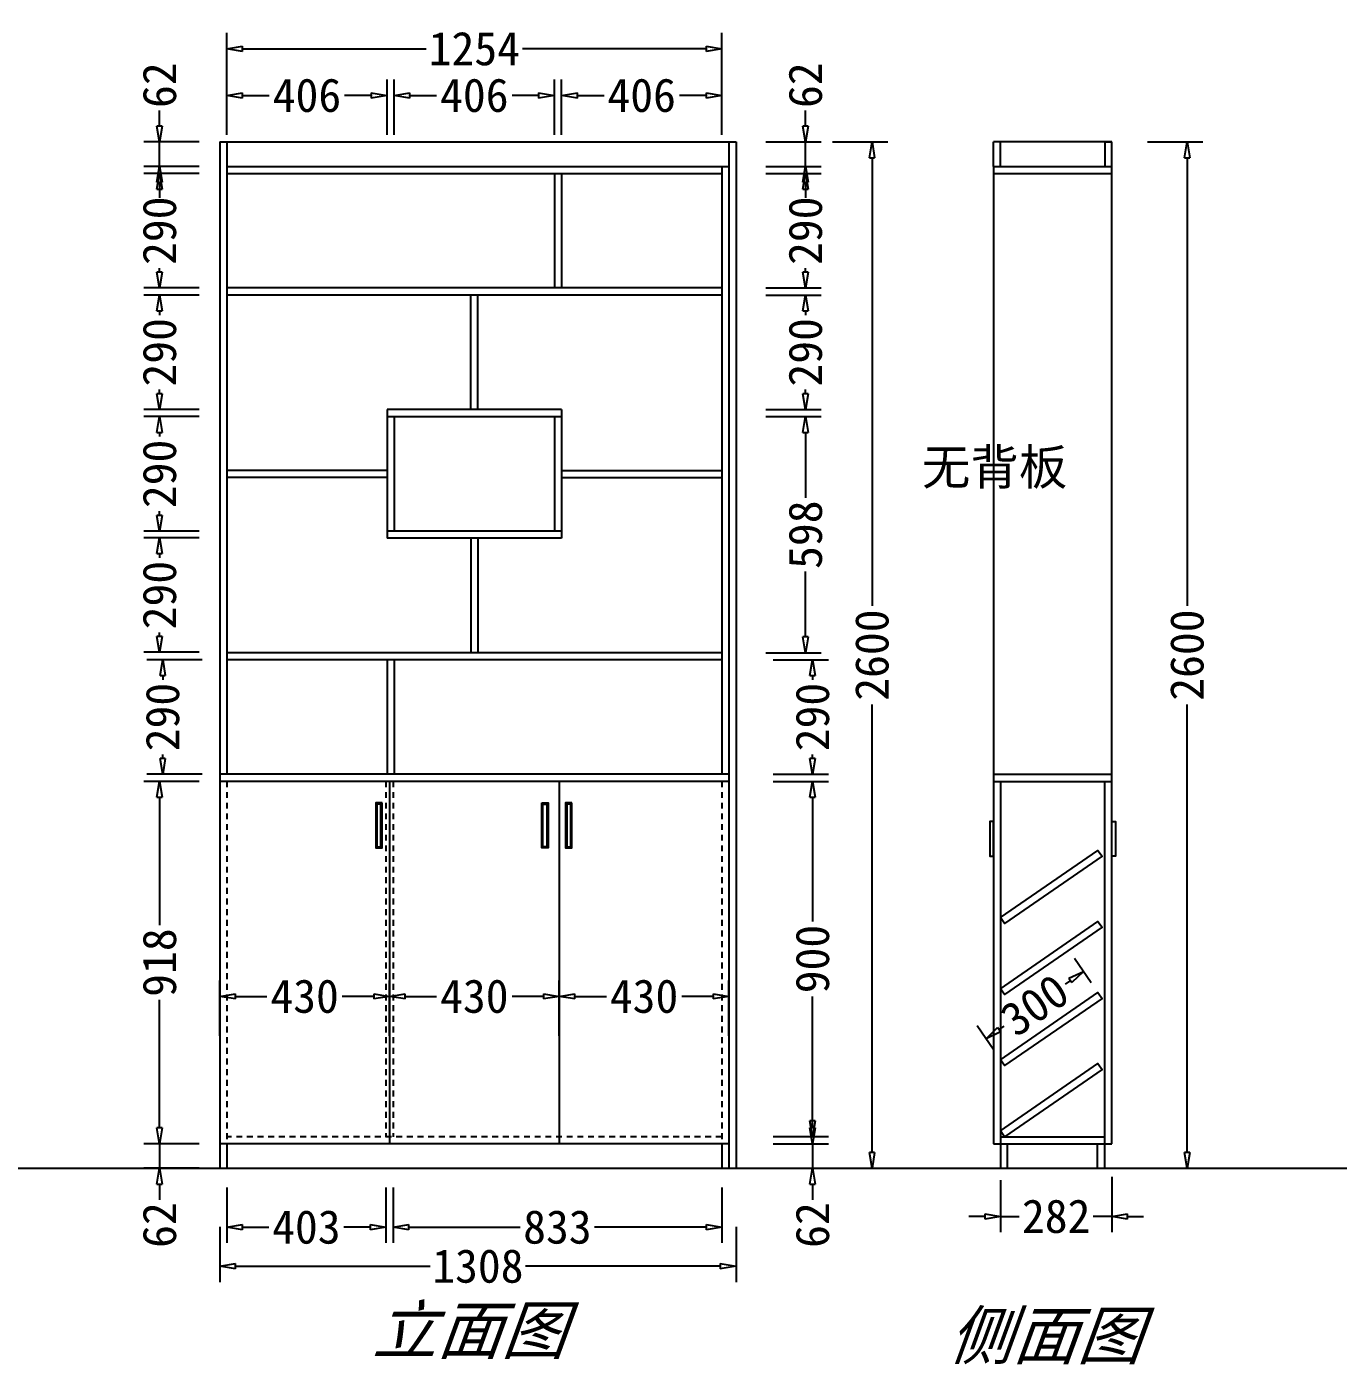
# Model space of a CAD drawing. Header units: millimetres. Extents: x 366509 to 398313, y -1245498 to -1202747.
# Drawn here: x 374197 to 377519, y -1206135 to -1202747 of the extents above; entities that cross this region are included whole.
import ezdxf

# ---------------------------------------------------------------- set-up
doc = ezdxf.new("R2010")
doc.units = ezdxf.units.MM
doc.header["$LTSCALE"] = 20
doc.linetypes.add('JIS_02_0.7', pattern=[1.35, 0.75, -0.6])
doc.layers.get('Defpoints').update_dxf_attribs({"color": 250})
doc.styles.get("Standard").update_dxf_attribs({"font": 'SimSun.ttf', "height": 85})
doc.styles.add('汉字', font='SimSun.ttf', dxfattribs={"oblique": 20, "height": 80})
doc.dimstyles.new('周文晶', dxfattribs={"dimtxt": 70, "dimasz": 40, "dimexe": 40, "dimexo": 30, "dimgap": 10, "dimtad": 0, "dimdec": 0, "dimtxsty": 'Standard', "dimblk": 'CLOSEDBLANK', "dimcen": 200, "dimclrd": 256, "dimclre": 256, "dimadec": 0, "dimazin": 0, "dimtfac": 1, "dimtdec": 0, "dimtmove": 0, "dimatfit": 3, "dimldrblk": 'CLOSEDBLANK', "dimfxl": 100, "dimfxlon": 1, "dimarcsym": 0})

# ---------------------------------------------------------------- blocks, each defined once
blk = doc.blocks.new('_ClosedBlank')
at = {"color": 0, "linetype": 'ByBlock', "lineweight": -2}
for p, q in [((-1, 0.167), (0, 0)), ((-1, 0.167), (-1, -0.167)), ((0, 0), (-1, -0.167))]:
    blk.add_line(p, q, dxfattribs=at)
blk = doc.blocks.new('*D222')
at = {"lineweight": -2, "transparency": 16777216}
for p, q in [((374685.5, -1205787), (374685.5, -1205927)), ((375993.5, -1205787), (375993.5, -1205927)), ((374725.5, -1205887), (375219, -1205887)), ((375953.5, -1205887), (375460, -1205887))]:
    blk.add_line(p, q, dxfattribs=at)
at = {"layer": 'Defpoints', "color": 0, "transparency": 16777216}
for p in [(374685.5, -1205638.8), (375993.5, -1205638.8), (375993.5, -1205887)]:
    blk.add_point(p, dxfattribs=at)
at = {"lineweight": -2, "transparency": 16777216, "xscale": 40, "yscale": 40, "zscale": 40, "rotation": 180}
blk.add_blockref('_ClosedBlank', (374685.5, -1205887), dxfattribs=at)
at = {"lineweight": -2, "transparency": 16777216, "xscale": 40, "yscale": 40, "zscale": 40}
blk.add_blockref('_ClosedBlank', (375993.5, -1205887), dxfattribs=at)
at = {"color": 0, "transparency": 16777216, "insert": (375339.5, -1205887), "char_height": 85, "attachment_point": 5}
blk.add_mtext('1308', dxfattribs=at)
blk = doc.blocks.new('*D267')
at = {"lineweight": -2, "transparency": 16777216}
for p, q in [((376187.5, -1205536.8), (376187.5, -1205496.8)), ((376087.5, -1205576.8), (376227.5, -1205576.8)), ((376187.5, -1205576.8), (376187.5, -1205638.8)), ((376087.5, -1205638.8), (376227.5, -1205638.8)), ((376187.5, -1205678.8), (376187.5, -1205718.8))]:
    blk.add_line(p, q, dxfattribs=at)
at = {"layer": 'Defpoints', "color": 0, "transparency": 16777216}
for p in [(375975.5, -1205576.8), (376187.5, -1205576.8), (375993.5, -1205638.8)]:
    blk.add_point(p, dxfattribs=at)
at = {"lineweight": -2, "transparency": 16777216, "xscale": 40, "yscale": 40, "zscale": 40}
for p, rotation in [((376187.5, -1205576.8), 270), ((376187.5, -1205638.8), 90)]:
    blk.add_blockref('_ClosedBlank', p, dxfattribs=dict(at, rotation=rotation))
at = {"color": 0, "transparency": 16777216, "insert": (376187.5, -1205782.7), "char_height": 85, "attachment_point": 5, "rotation": 90}
blk.add_mtext('62', dxfattribs=at)
blk = doc.blocks.new('*D268')
at = {"lineweight": -2, "transparency": 16777216}
for p, q in [((376087.5, -1204658.8), (376227.5, -1204658.8)), ((376187.5, -1204698.8), (376187.5, -1205013.8)), ((376187.5, -1205518.8), (376187.5, -1205203.8)), ((376087.5, -1205558.8), (376227.5, -1205558.8))]:
    blk.add_line(p, q, dxfattribs=at)
at = {"layer": 'Defpoints', "color": 0, "transparency": 16777216}
for p in [(375957.5, -1204658.8), (376187.5, -1204658.8), (375957.5, -1205558.8)]:
    blk.add_point(p, dxfattribs=at)
at = {"lineweight": -2, "transparency": 16777216, "xscale": 40, "yscale": 40, "zscale": 40}
for p, rotation in [((376187.5, -1204658.8), 90), ((376187.5, -1205558.8), 270)]:
    blk.add_blockref('_ClosedBlank', p, dxfattribs=dict(at, rotation=rotation))
at = {"color": 0, "transparency": 16777216, "insert": (376187.5, -1205108.8), "char_height": 85, "attachment_point": 5, "rotation": 90}
blk.add_mtext('900', dxfattribs=at)
blk = doc.blocks.new('*D223')
at = {"lineweight": -2, "transparency": 16777216}
for p, q in [((374533.1, -1205536.8), (374533.1, -1205496.8)), ((374633.1, -1205576.8), (374493.1, -1205576.8)), ((374533.1, -1205576.8), (374533.1, -1205638.8)), ((374633.1, -1205638.8), (374493.1, -1205638.8)), ((374533.1, -1205678.8), (374533.1, -1205718.8))]:
    blk.add_line(p, q, dxfattribs=at)
at = {"layer": 'Defpoints', "color": 0, "transparency": 16777216}
for p in [(374664.4, -1205576.8), (374533.1, -1205638.8), (374664.4, -1205638.8)]:
    blk.add_point(p, dxfattribs=at)
at = {"lineweight": -2, "transparency": 16777216, "xscale": 40, "yscale": 40, "zscale": 40}
for p, rotation in [((374533.1, -1205576.8), 270), ((374533.1, -1205638.8), 90)]:
    blk.add_blockref('_ClosedBlank', p, dxfattribs=dict(at, rotation=rotation))
at = {"color": 0, "transparency": 16777216, "insert": (374533.1, -1205782.7), "char_height": 85, "attachment_point": 5, "rotation": 90}
blk.add_mtext('62', dxfattribs=at)
blk = doc.blocks.new('*D224')
at = {"lineweight": -2, "transparency": 16777216}
for p, q in [((374633.1, -1204658.8), (374493.1, -1204658.8)), ((374533.1, -1204698.8), (374533.1, -1205023.3)), ((374533.1, -1205536.8), (374533.1, -1205212.3)), ((374633.1, -1205576.8), (374493.1, -1205576.8))]:
    blk.add_line(p, q, dxfattribs=at)
at = {"layer": 'Defpoints', "color": 0, "transparency": 16777216}
for p in [(374533.1, -1204658.8), (374685.5, -1204658.8), (374664.4, -1205576.8)]:
    blk.add_point(p, dxfattribs=at)
at = {"lineweight": -2, "transparency": 16777216, "xscale": 40, "yscale": 40, "zscale": 40}
for p, rotation in [((374533.1, -1204658.8), 90), ((374533.1, -1205576.8), 270)]:
    blk.add_blockref('_ClosedBlank', p, dxfattribs=dict(at, rotation=rotation))
at = {"color": 0, "transparency": 16777216, "insert": (374533.1, -1205117.8), "char_height": 85, "attachment_point": 5, "rotation": 90}
blk.add_mtext('918', dxfattribs=at)
blk = doc.blocks.new('*D225')
at = {"lineweight": -2, "transparency": 16777216}
for p, q in [((374633.1, -1203734.8), (374493.1, -1203734.8)), ((374533.1, -1203774.8), (374533.1, -1203785.3)), ((374533.1, -1203984.8), (374533.1, -1203974.3)), ((374633.1, -1204024.8), (374493.1, -1204024.8))]:
    blk.add_line(p, q, dxfattribs=at)
at = {"layer": 'Defpoints', "color": 0, "transparency": 16777216}
for p in [(374533.1, -1203734.8), (375109.5, -1203734.8), (374664.4, -1204024.8)]:
    blk.add_point(p, dxfattribs=at)
at = {"lineweight": -2, "transparency": 16777216, "xscale": 40, "yscale": 40, "zscale": 40}
for p, rotation in [((374533.1, -1203734.8), 90), ((374533.1, -1204024.8), 270)]:
    blk.add_blockref('_ClosedBlank', p, dxfattribs=dict(at, rotation=rotation))
at = {"color": 0, "transparency": 16777216, "insert": (374533.1, -1203879.8), "char_height": 85, "attachment_point": 5, "rotation": 90}
blk.add_mtext('290', dxfattribs=at)
blk = doc.blocks.new('*D226')
at = {"lineweight": -2, "transparency": 16777216}
for p, q in [((374633.1, -1203118.8), (374493.1, -1203118.8)), ((374533.1, -1203158.8), (374533.1, -1203169.3)), ((374533.1, -1203368.8), (374533.1, -1203358.3)), ((374633.1, -1203408.8), (374493.1, -1203408.8))]:
    blk.add_line(p, q, dxfattribs=at)
at = {"layer": 'Defpoints', "color": 0, "transparency": 16777216}
for p in [(374533.1, -1203118.8), (374664.4, -1203118.8), (374664.4, -1203408.8)]:
    blk.add_point(p, dxfattribs=at)
at = {"lineweight": -2, "transparency": 16777216, "xscale": 40, "yscale": 40, "zscale": 40}
for p, rotation in [((374533.1, -1203118.8), 90), ((374533.1, -1203408.8), 270)]:
    blk.add_blockref('_ClosedBlank', p, dxfattribs=dict(at, rotation=rotation))
at = {"color": 0, "transparency": 16777216, "insert": (374533.1, -1203263.8), "char_height": 85, "attachment_point": 5, "rotation": 90}
blk.add_mtext('290', dxfattribs=at)
blk = doc.blocks.new('*D227')
at = {"lineweight": -2, "transparency": 16777216}
for p, q in [((374703.5, -1203020.9), (374703.5, -1202880.9)), ((375109.5, -1203020.9), (375109.5, -1202880.9)), ((374743.5, -1202920.9), (374811.1, -1202920.9)), ((375069.5, -1202920.9), (375002, -1202920.9))]:
    blk.add_line(p, q, dxfattribs=at)
at = {"layer": 'Defpoints', "color": 0, "transparency": 16777216}
for p in [(375109.5, -1202920.9), (374703.5, -1203297.8), (375109.5, -1203716.8)]:
    blk.add_point(p, dxfattribs=at)
at = {"lineweight": -2, "transparency": 16777216, "xscale": 40, "yscale": 40, "zscale": 40, "rotation": 180}
blk.add_blockref('_ClosedBlank', (374703.5, -1202920.9), dxfattribs=at)
at = {"lineweight": -2, "transparency": 16777216, "xscale": 40, "yscale": 40, "zscale": 40}
blk.add_blockref('_ClosedBlank', (375109.5, -1202920.9), dxfattribs=at)
at = {"color": 0, "transparency": 16777216, "insert": (374906.5, -1202920.9), "char_height": 85, "attachment_point": 5}
blk.add_mtext('406', dxfattribs=at)
blk = doc.blocks.new('*D228')
at = {"lineweight": -2, "transparency": 16777216}
for p, q in [((375551.5, -1203020.9), (375551.5, -1202880.9)), ((375957.5, -1203020.9), (375957.5, -1202880.9)), ((375591.5, -1202920.9), (375659.1, -1202920.9)), ((375917.5, -1202920.9), (375850, -1202920.9))]:
    blk.add_line(p, q, dxfattribs=at)
at = {"layer": 'Defpoints', "color": 0, "transparency": 16777216}
for p in [(375957.5, -1202920.9), (375551.5, -1203118.8), (375957.5, -1203119.8)]:
    blk.add_point(p, dxfattribs=at)
at = {"lineweight": -2, "transparency": 16777216, "xscale": 40, "yscale": 40, "zscale": 40, "rotation": 180}
blk.add_blockref('_ClosedBlank', (375551.5, -1202920.9), dxfattribs=at)
at = {"lineweight": -2, "transparency": 16777216, "xscale": 40, "yscale": 40, "zscale": 40}
blk.add_blockref('_ClosedBlank', (375957.5, -1202920.9), dxfattribs=at)
at = {"color": 0, "transparency": 16777216, "insert": (375754.5, -1202920.9), "char_height": 85, "attachment_point": 5}
blk.add_mtext('406', dxfattribs=at)
blk = doc.blocks.new('*D229')
at = {"lineweight": -2, "transparency": 16777216}
for p, q in [((374685.5, -1205303.3), (374685.5, -1205163.3)), ((375115.5, -1205303.3), (375115.5, -1205163.3)), ((374725.5, -1205203.3), (374805.1, -1205203.3)), ((375075.5, -1205203.3), (374996, -1205203.3))]:
    blk.add_line(p, q, dxfattribs=at)
at = {"layer": 'Defpoints', "color": 0, "transparency": 16777216}
for p in [(375115.5, -1205203.3), (375115.5, -1205354.3), (374685.5, -1205459.1)]:
    blk.add_point(p, dxfattribs=at)
at = {"lineweight": -2, "transparency": 16777216, "xscale": 40, "yscale": 40, "zscale": 40, "rotation": 180}
blk.add_blockref('_ClosedBlank', (374685.5, -1205203.3), dxfattribs=at)
at = {"lineweight": -2, "transparency": 16777216, "xscale": 40, "yscale": 40, "zscale": 40}
blk.add_blockref('_ClosedBlank', (375115.5, -1205203.3), dxfattribs=at)
at = {"color": 0, "transparency": 16777216, "insert": (374900.5, -1205203.3), "char_height": 85, "attachment_point": 5}
blk.add_mtext('430', dxfattribs=at)
blk = doc.blocks.new('*D230')
at = {"lineweight": -2, "transparency": 16777216}
for p, q in [((375115.5, -1205303.3), (375115.5, -1205163.3)), ((375545.5, -1205303.3), (375545.5, -1205163.3)), ((375155.5, -1205203.3), (375235.1, -1205203.3)), ((375505.5, -1205203.3), (375426, -1205203.3))]:
    blk.add_line(p, q, dxfattribs=at)
at = {"layer": 'Defpoints', "color": 0, "transparency": 16777216}
for p in [(375545.5, -1205203.3), (375115.5, -1205354.3), (375545.5, -1205354.3)]:
    blk.add_point(p, dxfattribs=at)
at = {"lineweight": -2, "transparency": 16777216, "xscale": 40, "yscale": 40, "zscale": 40, "rotation": 180}
blk.add_blockref('_ClosedBlank', (375115.5, -1205203.3), dxfattribs=at)
at = {"lineweight": -2, "transparency": 16777216, "xscale": 40, "yscale": 40, "zscale": 40}
blk.add_blockref('_ClosedBlank', (375545.5, -1205203.3), dxfattribs=at)
at = {"color": 0, "transparency": 16777216, "insert": (375330.5, -1205203.3), "char_height": 85, "attachment_point": 5}
blk.add_mtext('430', dxfattribs=at)
blk = doc.blocks.new('*D231')
at = {"lineweight": -2, "transparency": 16777216}
for p, q in [((375545.5, -1205303.3), (375545.5, -1205163.3)), ((375975.5, -1205303.3), (375975.5, -1205163.3)), ((375585.5, -1205203.3), (375665.1, -1205203.3)), ((375935.5, -1205203.3), (375856, -1205203.3))]:
    blk.add_line(p, q, dxfattribs=at)
at = {"layer": 'Defpoints', "color": 0, "transparency": 16777216}
for p in [(375975.5, -1205203.3), (375545.5, -1205354.3), (375975.5, -1205406)]:
    blk.add_point(p, dxfattribs=at)
at = {"lineweight": -2, "transparency": 16777216, "xscale": 40, "yscale": 40, "zscale": 40, "rotation": 180}
blk.add_blockref('_ClosedBlank', (375545.5, -1205203.3), dxfattribs=at)
at = {"lineweight": -2, "transparency": 16777216, "xscale": 40, "yscale": 40, "zscale": 40}
blk.add_blockref('_ClosedBlank', (375975.5, -1205203.3), dxfattribs=at)
at = {"color": 0, "transparency": 16777216, "insert": (375760.5, -1205203.3), "char_height": 85, "attachment_point": 5}
blk.add_mtext('430', dxfattribs=at)
blk = doc.blocks.new('*D232')
at = {"lineweight": -2, "transparency": 16777216}
for p, q in [((374703.5, -1205688), (374703.5, -1205828)), ((375106.5, -1205688), (375106.5, -1205828)), ((374743.5, -1205788), (374810.3, -1205788)), ((375066.5, -1205788), (374999.8, -1205788))]:
    blk.add_line(p, q, dxfattribs=at)
at = {"layer": 'Defpoints', "color": 0, "transparency": 16777216}
for p in [(375106.5, -1205558.8), (374703.5, -1205638.8), (375106.5, -1205788)]:
    blk.add_point(p, dxfattribs=at)
at = {"lineweight": -2, "transparency": 16777216, "xscale": 40, "yscale": 40, "zscale": 40, "rotation": 180}
blk.add_blockref('_ClosedBlank', (374703.5, -1205788), dxfattribs=at)
at = {"lineweight": -2, "transparency": 16777216, "xscale": 40, "yscale": 40, "zscale": 40}
blk.add_blockref('_ClosedBlank', (375106.5, -1205788), dxfattribs=at)
at = {"color": 0, "transparency": 16777216, "insert": (374905, -1205788), "char_height": 85, "attachment_point": 5}
blk.add_mtext('403', dxfattribs=at)
blk = doc.blocks.new('*D233')
at = {"lineweight": -2, "transparency": 16777216}
for p, q in [((375124.5, -1205688), (375124.5, -1205828)), ((375957.5, -1205688), (375957.5, -1205828)), ((375164.5, -1205788), (375446.7, -1205788)), ((375917.5, -1205788), (375635.3, -1205788))]:
    blk.add_line(p, q, dxfattribs=at)
at = {"layer": 'Defpoints', "color": 0, "transparency": 16777216}
for p in [(375124.5, -1205558.8), (375957.5, -1205558.8), (375957.5, -1205788)]:
    blk.add_point(p, dxfattribs=at)
at = {"lineweight": -2, "transparency": 16777216, "xscale": 40, "yscale": 40, "zscale": 40, "rotation": 180}
blk.add_blockref('_ClosedBlank', (375124.5, -1205788), dxfattribs=at)
at = {"lineweight": -2, "transparency": 16777216, "xscale": 40, "yscale": 40, "zscale": 40}
blk.add_blockref('_ClosedBlank', (375957.5, -1205788), dxfattribs=at)
at = {"color": 0, "transparency": 16777216, "insert": (375541, -1205788), "char_height": 85, "attachment_point": 5}
blk.add_mtext('833', dxfattribs=at)
blk = doc.blocks.new('*D234')
at = {"lineweight": -2, "transparency": 16777216}
for p, q in [((374703.5, -1202902.8), (374703.5, -1202762.8)), ((375957.5, -1202902.8), (375957.5, -1202762.8)), ((374743.5, -1202802.8), (375208.6, -1202802.8)), ((375917.5, -1202802.8), (375452.5, -1202802.8))]:
    blk.add_line(p, q, dxfattribs=at)
at = {"layer": 'Defpoints', "color": 0, "transparency": 16777216}
for p in [(375957.5, -1202802.8), (374703.5, -1203038.8), (375957.5, -1203093.8)]:
    blk.add_point(p, dxfattribs=at)
at = {"lineweight": -2, "transparency": 16777216, "xscale": 40, "yscale": 40, "zscale": 40, "rotation": 180}
blk.add_blockref('_ClosedBlank', (374703.5, -1202802.8), dxfattribs=at)
at = {"lineweight": -2, "transparency": 16777216, "xscale": 40, "yscale": 40, "zscale": 40}
blk.add_blockref('_ClosedBlank', (375957.5, -1202802.8), dxfattribs=at)
at = {"color": 0, "transparency": 16777216, "insert": (375330.5, -1202802.8), "char_height": 85, "attachment_point": 5}
blk.add_mtext('1254', dxfattribs=at)
blk = doc.blocks.new('*D235')
at = {"lineweight": -2, "transparency": 16777216}
for p, q in [((376238.1, -1203038.8), (376378.1, -1203038.8)), ((376338.1, -1203078.8), (376338.1, -1204214.1)), ((376338.1, -1205598.8), (376338.1, -1204463.6)), ((376238.1, -1205638.8), (376378.1, -1205638.8))]:
    blk.add_line(p, q, dxfattribs=at)
at = {"layer": 'Defpoints', "color": 0, "transparency": 16777216}
for p in [(375993.5, -1203038.8), (375957.5, -1205638.8), (376338.1, -1205638.8)]:
    blk.add_point(p, dxfattribs=at)
at = {"lineweight": -2, "transparency": 16777216, "xscale": 40, "yscale": 40, "zscale": 40}
for p, rotation in [((376338.1, -1203038.8), 90), ((376338.1, -1205638.8), 270)]:
    blk.add_blockref('_ClosedBlank', p, dxfattribs=dict(at, rotation=rotation))
at = {"color": 0, "transparency": 16777216, "insert": (376338.1, -1204338.8), "char_height": 85, "attachment_point": 5, "rotation": 90}
blk.add_mtext('2600', dxfattribs=at)
blk = doc.blocks.new('*D236')
at = {"lineweight": -2, "transparency": 16777216}
for p, q in [((376169.5, -1202998.8), (376169.5, -1202958.8)), ((376069.5, -1203038.8), (376209.5, -1203038.8)), ((376169.5, -1203100.8), (376169.5, -1203038.8)), ((376069.5, -1203100.8), (376209.5, -1203100.8)), ((376169.5, -1203140.8), (376169.5, -1203180.8))]:
    blk.add_line(p, q, dxfattribs=at)
at = {"layer": 'Defpoints', "color": 0, "transparency": 16777216}
for p in [(375993.5, -1203038.8), (376169.5, -1203038.8), (375993.5, -1203100.8)]:
    blk.add_point(p, dxfattribs=at)
at = {"lineweight": -2, "transparency": 16777216, "xscale": 40, "yscale": 40, "zscale": 40}
for p, rotation in [((376169.5, -1203038.8), 270), ((376169.5, -1203100.8), 90)]:
    blk.add_blockref('_ClosedBlank', p, dxfattribs=dict(at, rotation=rotation))
at = {"color": 0, "transparency": 16777216, "insert": (376169.5, -1202895), "char_height": 85, "attachment_point": 5, "rotation": 90}
blk.add_mtext('62', dxfattribs=at)
blk = doc.blocks.new('*D237')
at = {"lineweight": -2, "transparency": 16777216}
for p, q in [((374533.1, -1202998.8), (374533.1, -1202958.8)), ((374633.1, -1203038.8), (374493.1, -1203038.8)), ((374533.1, -1203100.8), (374533.1, -1203038.8)), ((374633.1, -1203100.8), (374493.1, -1203100.8)), ((374533.1, -1203140.8), (374533.1, -1203180.8))]:
    blk.add_line(p, q, dxfattribs=at)
at = {"layer": 'Defpoints', "color": 0, "transparency": 16777216}
for p in [(374533.1, -1203038.8), (374667.5, -1203038.8), (374667.5, -1203100.8)]:
    blk.add_point(p, dxfattribs=at)
at = {"lineweight": -2, "transparency": 16777216, "xscale": 40, "yscale": 40, "zscale": 40}
for p, rotation in [((374533.1, -1203038.8), 270), ((374533.1, -1203100.8), 90)]:
    blk.add_blockref('_ClosedBlank', p, dxfattribs=dict(at, rotation=rotation))
at = {"color": 0, "transparency": 16777216, "insert": (374533.1, -1202895), "char_height": 85, "attachment_point": 5, "rotation": 90}
blk.add_mtext('62', dxfattribs=at)
blk = doc.blocks.new('*D276')
at = {"lineweight": -2, "transparency": 16777216}
for p, q in [((376087.5, -1204350.8), (376227.5, -1204350.8)), ((376187.5, -1204390.8), (376187.5, -1204401.3)), ((376187.5, -1204600.8), (376187.5, -1204590.4)), ((376087.5, -1204640.8), (376227.5, -1204640.8))]:
    blk.add_line(p, q, dxfattribs=at)
at = {"layer": 'Defpoints', "color": 0, "transparency": 16777216}
for p in [(375957.5, -1204350.8), (376187.5, -1204350.8), (375957.5, -1204640.8)]:
    blk.add_point(p, dxfattribs=at)
at = {"lineweight": -2, "transparency": 16777216, "xscale": 40, "yscale": 40, "zscale": 40}
for p, rotation in [((376187.5, -1204350.8), 90), ((376187.5, -1204640.8), 270)]:
    blk.add_blockref('_ClosedBlank', p, dxfattribs=dict(at, rotation=rotation))
at = {"color": 0, "transparency": 16777216, "insert": (376187.5, -1204495.8), "char_height": 85, "attachment_point": 5, "rotation": 90}
blk.add_mtext('290', dxfattribs=at)
blk = doc.blocks.new('*D277')
at = {"lineweight": -2, "transparency": 16777216}
for p, q in [((376069.5, -1203426.8), (376209.5, -1203426.8)), ((376169.5, -1203466.8), (376169.5, -1203477.3)), ((376169.5, -1203676.8), (376169.5, -1203666.4)), ((376069.5, -1203716.8), (376209.5, -1203716.8))]:
    blk.add_line(p, q, dxfattribs=at)
at = {"layer": 'Defpoints', "color": 0, "transparency": 16777216}
for p in [(375957.5, -1203426.8), (376169.5, -1203426.8), (375957.5, -1203716.8)]:
    blk.add_point(p, dxfattribs=at)
at = {"lineweight": -2, "transparency": 16777216, "xscale": 40, "yscale": 40, "zscale": 40}
for p, rotation in [((376169.5, -1203426.8), 90), ((376169.5, -1203716.8), 270)]:
    blk.add_blockref('_ClosedBlank', p, dxfattribs=dict(at, rotation=rotation))
at = {"color": 0, "transparency": 16777216, "insert": (376169.5, -1203571.8), "char_height": 85, "attachment_point": 5, "rotation": 90}
blk.add_mtext('290', dxfattribs=at)
blk = doc.blocks.new('*D278')
at = {"lineweight": -2, "transparency": 16777216}
for p, q in [((376069.5, -1203118.8), (376209.5, -1203118.8)), ((376169.5, -1203158.8), (376169.5, -1203169.3)), ((376169.5, -1203368.8), (376169.5, -1203358.4)), ((376069.5, -1203408.8), (376209.5, -1203408.8))]:
    blk.add_line(p, q, dxfattribs=at)
at = {"layer": 'Defpoints', "color": 0, "transparency": 16777216}
for p in [(375957.5, -1203118.8), (376169.5, -1203118.8), (375957.5, -1203408.8)]:
    blk.add_point(p, dxfattribs=at)
at = {"lineweight": -2, "transparency": 16777216, "xscale": 40, "yscale": 40, "zscale": 40}
for p, rotation in [((376169.5, -1203118.8), 90), ((376169.5, -1203408.8), 270)]:
    blk.add_blockref('_ClosedBlank', p, dxfattribs=dict(at, rotation=rotation))
at = {"color": 0, "transparency": 16777216, "insert": (376169.5, -1203263.8), "char_height": 85, "attachment_point": 5, "rotation": 90}
blk.add_mtext('290', dxfattribs=at)
blk = doc.blocks.new('*D258')
at = {"lineweight": -2, "transparency": 16777216}
for p, q in [((374633.1, -1203426.8), (374493.1, -1203426.8)), ((374533.1, -1203466.8), (374533.1, -1203477.3)), ((374533.1, -1203676.8), (374533.1, -1203666.3)), ((374633.1, -1203716.8), (374493.1, -1203716.8))]:
    blk.add_line(p, q, dxfattribs=at)
at = {"layer": 'Defpoints', "color": 0, "transparency": 16777216}
for p in [(374533.1, -1203426.8), (374703.5, -1203426.8), (375109.5, -1203716.8)]:
    blk.add_point(p, dxfattribs=at)
at = {"lineweight": -2, "transparency": 16777216, "xscale": 40, "yscale": 40, "zscale": 40}
for p, rotation in [((374533.1, -1203426.8), 90), ((374533.1, -1203716.8), 270)]:
    blk.add_blockref('_ClosedBlank', p, dxfattribs=dict(at, rotation=rotation))
at = {"color": 0, "transparency": 16777216, "insert": (374533.1, -1203571.8), "char_height": 85, "attachment_point": 5, "rotation": 90}
blk.add_mtext('290', dxfattribs=at)
blk = doc.blocks.new('*D259')
at = {"lineweight": -2, "transparency": 16777216}
for p, q in [((374633.1, -1203118.8), (374493.1, -1203118.8)), ((374533.1, -1203158.8), (374533.1, -1203169.3)), ((374533.1, -1203368.8), (374533.1, -1203358.3)), ((374633.1, -1203408.8), (374493.1, -1203408.8))]:
    blk.add_line(p, q, dxfattribs=at)
at = {"layer": 'Defpoints', "color": 0, "transparency": 16777216}
for p in [(374533.1, -1203118.8), (374703.5, -1203118.8), (374703.5, -1203408.8)]:
    blk.add_point(p, dxfattribs=at)
at = {"lineweight": -2, "transparency": 16777216, "xscale": 40, "yscale": 40, "zscale": 40}
for p, rotation in [((374533.1, -1203118.8), 90), ((374533.1, -1203408.8), 270)]:
    blk.add_blockref('_ClosedBlank', p, dxfattribs=dict(at, rotation=rotation))
at = {"color": 0, "transparency": 16777216, "insert": (374533.1, -1203263.8), "char_height": 85, "attachment_point": 5, "rotation": 90}
blk.add_mtext('290', dxfattribs=at)
blk = doc.blocks.new('*D260')
at = {"lineweight": -2, "transparency": 16777216}
for p, q in [((374633.1, -1204041.8), (374493.1, -1204041.8)), ((374533.1, -1204081.8), (374533.1, -1204092.3)), ((374533.1, -1204291.8), (374533.1, -1204281.4)), ((374633.1, -1204331.8), (374493.1, -1204331.8))]:
    blk.add_line(p, q, dxfattribs=at)
at = {"layer": 'Defpoints', "color": 0, "transparency": 16777216}
for p in [(374533.1, -1204041.8), (374703.5, -1204041.8), (374703.5, -1204331.8)]:
    blk.add_point(p, dxfattribs=at)
at = {"lineweight": -2, "transparency": 16777216, "xscale": 40, "yscale": 40, "zscale": 40}
for p, rotation in [((374533.1, -1204041.8), 90), ((374533.1, -1204331.8), 270)]:
    blk.add_blockref('_ClosedBlank', p, dxfattribs=dict(at, rotation=rotation))
at = {"color": 0, "transparency": 16777216, "insert": (374533.1, -1204186.8), "char_height": 85, "attachment_point": 5, "rotation": 90}
blk.add_mtext('290', dxfattribs=at)
blk = doc.blocks.new('*D261')
at = {"lineweight": -2, "transparency": 16777216}
for p, q in [((374640.9, -1204350.8), (374500.9, -1204350.8)), ((374540.9, -1204390.8), (374540.9, -1204401.3)), ((374540.9, -1204600.8), (374540.9, -1204590.4)), ((374640.9, -1204640.8), (374500.9, -1204640.8))]:
    blk.add_line(p, q, dxfattribs=at)
at = {"layer": 'Defpoints', "color": 0, "transparency": 16777216}
for p in [(374703.5, -1204350.8), (374540.9, -1204640.8), (374703.5, -1204640.8)]:
    blk.add_point(p, dxfattribs=at)
at = {"lineweight": -2, "transparency": 16777216, "xscale": 40, "yscale": 40, "zscale": 40}
for p, rotation in [((374540.9, -1204350.8), 90), ((374540.9, -1204640.8), 270)]:
    blk.add_blockref('_ClosedBlank', p, dxfattribs=dict(at, rotation=rotation))
at = {"color": 0, "transparency": 16777216, "insert": (374540.9, -1204495.8), "char_height": 85, "attachment_point": 5, "rotation": 90}
blk.add_mtext('290', dxfattribs=at)
blk = doc.blocks.new('*D279')
at = {"lineweight": -2, "transparency": 16777216}
for p, q in [((376069.5, -1203734.8), (376209.5, -1203734.8)), ((376169.5, -1203774.8), (376169.5, -1203940.2)), ((376169.5, -1204292.8), (376169.5, -1204127.4)), ((376069.5, -1204332.8), (376209.5, -1204332.8))]:
    blk.add_line(p, q, dxfattribs=at)
at = {"layer": 'Defpoints', "color": 0, "transparency": 16777216}
for p in [(375551.5, -1203734.8), (376169.5, -1203734.8), (375957.5, -1204332.8)]:
    blk.add_point(p, dxfattribs=at)
at = {"lineweight": -2, "transparency": 16777216, "xscale": 40, "yscale": 40, "zscale": 40}
for p, rotation in [((376169.5, -1203734.8), 90), ((376169.5, -1204332.8), 270)]:
    blk.add_blockref('_ClosedBlank', p, dxfattribs=dict(at, rotation=rotation))
at = {"color": 0, "transparency": 16777216, "insert": (376169.5, -1204033.8), "char_height": 85, "attachment_point": 5, "rotation": 90}
blk.add_mtext('598', dxfattribs=at)
blk = doc.blocks.new('*D280')
at = {"lineweight": -2, "transparency": 16777216}
for p, q in [((376069.5, -1203426.8), (376209.5, -1203426.8)), ((376169.5, -1203466.8), (376169.5, -1203477.3)), ((376169.5, -1203676.8), (376169.5, -1203666.3)), ((376069.5, -1203716.8), (376209.5, -1203716.8))]:
    blk.add_line(p, q, dxfattribs=at)
at = {"layer": 'Defpoints', "color": 0, "transparency": 16777216}
for p in [(375957.5, -1203426.8), (376169.5, -1203426.8), (375551.5, -1203716.8)]:
    blk.add_point(p, dxfattribs=at)
at = {"lineweight": -2, "transparency": 16777216, "xscale": 40, "yscale": 40, "zscale": 40}
for p, rotation in [((376169.5, -1203426.8), 90), ((376169.5, -1203716.8), 270)]:
    blk.add_blockref('_ClosedBlank', p, dxfattribs=dict(at, rotation=rotation))
at = {"color": 0, "transparency": 16777216, "insert": (376169.5, -1203571.8), "char_height": 85, "attachment_point": 5, "rotation": 90}
blk.add_mtext('290', dxfattribs=at)
blk = doc.blocks.new('*D281')
at = {"lineweight": -2, "transparency": 16777216}
for p, q in [((376069.5, -1203118.8), (376209.5, -1203118.8)), ((376169.5, -1203158.8), (376169.5, -1203169.3)), ((376169.5, -1203368.8), (376169.5, -1203358.3)), ((376069.5, -1203408.8), (376209.5, -1203408.8))]:
    blk.add_line(p, q, dxfattribs=at)
at = {"layer": 'Defpoints', "color": 0, "transparency": 16777216}
for p in [(375957.5, -1203118.8), (376169.5, -1203118.8), (375957.5, -1203408.8)]:
    blk.add_point(p, dxfattribs=at)
at = {"lineweight": -2, "transparency": 16777216, "xscale": 40, "yscale": 40, "zscale": 40}
for p, rotation in [((376169.5, -1203118.8), 90), ((376169.5, -1203408.8), 270)]:
    blk.add_blockref('_ClosedBlank', p, dxfattribs=dict(at, rotation=rotation))
at = {"color": 0, "transparency": 16777216, "insert": (376169.5, -1203263.8), "char_height": 85, "attachment_point": 5, "rotation": 90}
blk.add_mtext('290', dxfattribs=at)
blk = doc.blocks.new('*D286')
at = {"lineweight": -2, "transparency": 16777216}
for p, q in [((375127.5, -1203020.9), (375127.5, -1202880.9)), ((375533.5, -1203020.9), (375533.5, -1202880.9)), ((375167.5, -1202920.9), (375235.1, -1202920.9)), ((375493.5, -1202920.9), (375426, -1202920.9))]:
    blk.add_line(p, q, dxfattribs=at)
at = {"layer": 'Defpoints', "color": 0, "transparency": 16777216}
for p in [(375533.5, -1202920.9), (375127.5, -1203734.8), (375533.5, -1203734.8)]:
    blk.add_point(p, dxfattribs=at)
at = {"lineweight": -2, "transparency": 16777216, "xscale": 40, "yscale": 40, "zscale": 40, "rotation": 180}
blk.add_blockref('_ClosedBlank', (375127.5, -1202920.9), dxfattribs=at)
at = {"lineweight": -2, "transparency": 16777216, "xscale": 40, "yscale": 40, "zscale": 40}
blk.add_blockref('_ClosedBlank', (375533.5, -1202920.9), dxfattribs=at)
at = {"color": 0, "transparency": 16777216, "insert": (375330.5, -1202920.9), "char_height": 85, "attachment_point": 5}
blk.add_mtext('406', dxfattribs=at)
blk = doc.blocks.new('*D371')
at = {"lineweight": -2, "transparency": 16777216}
for p, q in [((376945.7, -1205660.8), (376945.7, -1205800.8)), ((376663.7, -1205668.8), (376663.7, -1205800.8)), ((376623.7, -1205760.8), (376583.7, -1205760.8)), ((376663.7, -1205760.8), (376710.9, -1205760.8)), ((376945.7, -1205760.8), (376898.5, -1205760.8)), ((376985.7, -1205760.8), (377025.7, -1205760.8))]:
    blk.add_line(p, q, dxfattribs=at)
at = {"layer": 'Defpoints', "color": 0, "transparency": 16777216}
for p in [(376945.7, -1205576.8), (376663.7, -1205638.8), (376945.7, -1205760.8)]:
    blk.add_point(p, dxfattribs=at)
at = {"lineweight": -2, "transparency": 16777216, "xscale": 40, "yscale": 40, "zscale": 40}
blk.add_blockref('_ClosedBlank', (376663.7, -1205760.8), dxfattribs=at)
at = {"lineweight": -2, "transparency": 16777216, "xscale": 40, "yscale": 40, "zscale": 40, "rotation": 180}
blk.add_blockref('_ClosedBlank', (376945.7, -1205760.8), dxfattribs=at)
at = {"color": 0, "transparency": 16777216, "insert": (376804.7, -1205760.8), "char_height": 85, "attachment_point": 5}
blk.add_mtext('282', dxfattribs=at)
blk = doc.blocks.new('*D370')
at = {"lineweight": -2, "transparency": 16777216}
for p, q in [((377036.3, -1203038.8), (377176.3, -1203038.8)), ((377136.3, -1203078.8), (377136.3, -1204214.1)), ((377136.3, -1205598.8), (377136.3, -1204463.6)), ((377036.3, -1205638.8), (377176.3, -1205638.8))]:
    blk.add_line(p, q, dxfattribs=at)
at = {"layer": 'Defpoints', "color": 0, "transparency": 16777216}
for p in [(376936.7, -1203038.8), (377136.3, -1203038.8), (376945.7, -1205638.8)]:
    blk.add_point(p, dxfattribs=at)
at = {"lineweight": -2, "transparency": 16777216, "xscale": 40, "yscale": 40, "zscale": 40}
for p, rotation in [((377136.3, -1203038.8), 90), ((377136.3, -1205638.8), 270)]:
    blk.add_blockref('_ClosedBlank', p, dxfattribs=dict(at, rotation=rotation))
at = {"color": 0, "transparency": 16777216, "insert": (377136.3, -1204338.8), "char_height": 85, "attachment_point": 5, "rotation": 90}
blk.add_mtext('2600', dxfattribs=at)
blk = doc.blocks.new('*D369')
at = {"lineweight": -2, "transparency": 16777216}
for p, q in [((376893.6, -1205168.9), (376851.1, -1205107.4)), ((376840.9, -1205163), (376827.8, -1205172.1)), ((376646.7, -1205339.3), (376604.2, -1205277.8)), ((376659.8, -1205288), (376673, -1205278.9))]:
    blk.add_line(p, q, dxfattribs=at)
at = {"layer": 'Defpoints', "color": 0, "transparency": 16777216}
for p in [(376873.8, -1205140.3), (376910.6, -1205193.6), (376663.7, -1205364)]:
    blk.add_point(p, dxfattribs=at)
at = {"lineweight": -2, "transparency": 16777216, "xscale": 40, "yscale": 40, "zscale": 40}
for p, rotation in [((376873.8, -1205140.3), 34.6171579844681), ((376626.9, -1205310.7), 214.6171579844681)]:
    blk.add_blockref('_ClosedBlank', p, dxfattribs=dict(at, rotation=rotation))
at = {"color": 0, "transparency": 16777216, "insert": (376750.4, -1205225.5), "char_height": 85, "attachment_point": 5, "rotation": 34.6172}
blk.add_mtext('300', dxfattribs=at)

msp = doc.modelspace()

# ---------------------------------------------------------------- linework, layer by layer
at = {"color": 0}
for p, q in [((374685.541, -1203038.817), (374685.541, -1205638.817)), ((374685.541, -1203038.817), (375993.541, -1203038.817)), ((374703.541, -1203038.817), (374703.541, -1204640.817)), ((375975.541, -1203038.817), (375975.541, -1205638.817)), ((375993.541, -1203038.817), (375993.541, -1205638.817)), ((376927.71, -1203038.834), (376945.71, -1203038.834)), ((374685.541, -1203100.817), (374685.541, -1205638.817)), ((374703.541, -1203100.817), (375975.541, -1203100.817)), ((374703.541, -1203118.817), (375957.541, -1203118.817)), ((375957.541, -1203100.817), (375957.541, -1204640.817)), ((376645.71, -1203100.834), (376945.71, -1203100.834)), ((376645.71, -1203100.834), (376645.71, -1205576.817)), ((376645.71, -1203118.834), (376945.71, -1203118.834)), ((376945.71, -1205576.817), (376945.71, -1203100.834)), ((375957.541, -1203408.817), (374703.541, -1203408.817)), ((375957.541, -1203426.817), (374703.541, -1203426.817)), ((375109.541, -1203716.817), (375109.541, -1204042.817)), ((375551.541, -1203716.817), (375109.541, -1203716.817)), ((375551.541, -1203734.817), (375109.541, -1203734.817)), ((375127.541, -1203734.817), (375127.541, -1204024.817)), ((375533.541, -1203734.817), (375533.541, -1204024.817)), ((375551.541, -1203716.817), (375551.541, -1204042.817)), ((375551.541, -1204024.817), (375109.541, -1204024.817)), ((375551.541, -1204042.817), (375109.541, -1204042.817)), ((375957.541, -1204332.817), (374703.541, -1204332.817)), ((375957.541, -1204350.817), (374703.541, -1204350.817)), ((375975.541, -1204640.817), (374685.541, -1204640.817)), ((376645.71, -1204640.817), (376945.71, -1204640.817)), ((375975.541, -1204658.817), (374685.541, -1204658.817)), ((375115.541, -1204658.817), (375115.541, -1205576.817)), ((375545.541, -1204658.817), (375545.541, -1205576.817)), ((376645.71, -1204658.817), (376945.71, -1204658.817)), ((376663.71, -1204658.817), (376663.71, -1205576.817)), ((376927.71, -1205638.817), (376927.71, -1204658.817)), ((376663.71, -1205558.817), (376927.71, -1205558.817)), ((375975.541, -1205576.817), (374685.541, -1205576.817)), ((374703.541, -1205576.817), (374703.541, -1205638.817)), ((375957.541, -1205576.817), (375957.541, -1205638.817)), ((376645.71, -1205576.817), (376945.71, -1205576.817)), ((376909.71, -1205638.817), (376909.71, -1205576.817)), ((374685.541, -1205638.817), (375993.541, -1205638.817)), ((376663.71, -1205638.817), (376927.71, -1205638.817))]:
    msp.add_line(p, q, dxfattribs=at)
for p, q in [((376927.71, -1203038.834), (376645.71, -1203038.834)), ((376645.71, -1203100.834), (376645.71, -1203038.834)), ((376663.71, -1203100.834), (376663.71, -1203038.834)), ((376945.71, -1203038.834), (376927.71, -1203038.834)), ((376927.71, -1203038.834), (376927.71, -1203100.834)), ((376945.71, -1203100.834), (376945.71, -1203038.834)), ((375533.541, -1203118.817), (375533.541, -1203408.817)), ((375551.541, -1203118.817), (375551.541, -1203408.817)), ((375321.541, -1203716.817), (375321.541, -1203426.817)), ((375339.541, -1203716.817), (375339.541, -1203426.817)), ((375109.541, -1203870.817), (374703.541, -1203870.817)), ((375551.541, -1203870.817), (375957.541, -1203870.817)), ((375109.541, -1203888.817), (374703.541, -1203888.817)), ((375551.541, -1203888.817), (375957.541, -1203888.817)), ((375321.541, -1204042.817), (375321.541, -1204332.817)), ((375339.541, -1204042.817), (375339.541, -1204332.817)), ((375109.541, -1204350.817), (375109.541, -1204640.817)), ((375127.541, -1204350.817), (375127.541, -1204640.817)), ((376663.71, -1205576.817), (376663.71, -1205638.817)), ((376681.71, -1205638.817), (376681.71, -1205576.817)), ((366509.141, -1205638.817), (398312.891, -1205638.817)), ((376663.71, -1205638.817), (376681.71, -1205638.817))]:
    msp.add_line(p, q)
at = {"color": 250, "linetype": 'JIS_02_0.7'}
for p, q in [((374703.541, -1204658.817), (374703.541, -1205576.817)), ((375106.541, -1204658.817), (375106.541, -1205558.817)), ((375124.541, -1204658.817), (375124.541, -1205558.817)), ((375957.541, -1204658.817), (375957.541, -1205576.817)), ((375957.541, -1205558.817), (374703.541, -1205558.817))]:
    msp.add_line(p, q, dxfattribs=at)
at = {"color": 0}
for points in [[(375096.976, -1204713.278), (375080.614, -1204713.278), (375080.614, -1204827.206), (375096.976, -1204827.206)], [(375093.976, -1204716.278), (375083.614, -1204716.278), (375083.614, -1204824.206), (375093.976, -1204824.206)], [(375501.172, -1204713.278), (375517.534, -1204713.278), (375517.534, -1204827.206), (375501.172, -1204827.206)], [(375504.172, -1204716.278), (375514.534, -1204716.278), (375514.534, -1204824.206), (375504.172, -1204824.206)], [(375577.911, -1204713.278), (375561.549, -1204713.278), (375561.549, -1204827.206), (375577.911, -1204827.206)], [(375574.911, -1204716.278), (375564.549, -1204716.278), (375564.549, -1204824.206), (375574.911, -1204824.206)]]:
    msp.add_lwpolyline(points, close=True, dxfattribs=at)
for points in [[(376645.71, -1204760.259), (376636.38, -1204760.259), (376636.38, -1204847.837), (376645.71, -1204847.837)], [(376945.71, -1204760.454), (376955.039, -1204760.454), (376955.039, -1204848.032), (376945.71, -1204848.032)]]:
    msp.add_lwpolyline(points, close=True)
for points in [[(376663.71, -1205004.004), (376910.6, -1204833.577), (376920.825, -1204848.39), (376673.935, -1205018.817), (376663.71, -1205004.004)], [(376663.71, -1205184.004), (376910.6, -1205013.577), (376920.825, -1205028.39), (376673.935, -1205198.817), (376663.71, -1205184.004)], [(376663.71, -1205364.004), (376910.6, -1205193.577), (376920.825, -1205208.39), (376673.935, -1205378.817), (376663.71, -1205364.004)], [(376663.71, -1205544.004), (376910.6, -1205373.577), (376920.825, -1205388.39), (376673.935, -1205558.817), (376663.71, -1205544.004)]]:
    msp.add_lwpolyline(points)

# ---------------------------------------------------------------- texts
at = {"lineweight": -3, "insert": (376464.672, -1203817.261), "char_height": 90, "width": 545.64139, "attachment_point": 1}
msp.add_mtext('无背板', dxfattribs=at)
msp.add_mtext('无背板', dxfattribs=at)
at = {"color": 0, "char_height": 120, "width": 1293.93172, "attachment_point": 1, "style": '汉字'}
for s, insert in [('立面图', (375071.303, -1205988.772)), ('侧面图', (376529.639, -1206002.257))]:
    msp.add_mtext(s, dxfattribs=dict(at, insert=insert))

# ---------------------------------------------------------------- dimensions: what is measured, and where the dimension line sits
for base, p1, p2, picture, middle in [((375957.541, -1202802.802), (374703.541, -1203038.817), (375957.541, -1203093.754), '*D234', (375330.541, -1202802.802)), ((375533.541, -1202920.903), (375127.541, -1203734.817), (375533.541, -1203734.817), '*D286', (375330.541, -1202920.903)), ((375115.541, -1205203.322), (374685.541, -1205459.146), (375115.541, -1205354.317), '*D229', (374900.541, -1205203.322)), ((375545.541, -1205203.322), (375115.541, -1205354.317), (375545.541, -1205354.317), '*D230', (375330.541, -1205203.322)), ((375975.541, -1205203.322), (375545.541, -1205354.317), (375975.541, -1205406.025), '*D231', (375760.541, -1205203.322))]:
    dim = msp.add_linear_dim(base=base, p1=p1, p2=p2, dimstyle='周文晶')
    dim.commit()
    dim.dimension.update_dxf_attribs({"geometry": picture, "text_midpoint": middle})
for base, p1, p2, picture, middle in [((374533.064, -1203038.817), (374667.541, -1203100.817), (374667.541, -1203038.817), '*D237', (374533.064, -1202894.984)), ((376169.503, -1203038.817), (375993.541, -1203100.817), (375993.541, -1203038.817), '*D236', (376169.503, -1202894.984)), ((376338.109, -1205638.817), (375993.541, -1203038.817), (375957.541, -1205638.817), '*D235', (376338.109, -1204338.817)), ((374533.064, -1204041.847), (374703.541, -1204331.847), (374703.541, -1204041.847), '*D260', (374533.064, -1204186.847)), ((374540.898, -1204640.817), (374703.541, -1204350.847), (374703.541, -1204640.817), '*D261', (374540.898, -1204495.832))]:
    dim = msp.add_linear_dim(base=base, p1=p1, p2=p2, angle=90, dimstyle='周文晶')
    dim.commit()
    dim.dimension.update_dxf_attribs({"geometry": picture, "text_midpoint": middle})
at = {"color": 0}
for base, p1, p2, picture, middle in [((375109.541, -1202920.903), (374703.541, -1203297.787), (375109.541, -1203716.817), '*D227', (374906.541, -1202920.903)), ((375957.541, -1202920.903), (375551.541, -1203118.817), (375957.541, -1203119.787), '*D228', (375754.541, -1202920.903)), ((375106.541, -1205788.002), (374703.541, -1205638.817), (375106.541, -1205558.817), '*D232', (374905.041, -1205788.002)), ((375957.541, -1205788.002), (375124.541, -1205558.817), (375957.541, -1205558.817), '*D233', (375541.041, -1205788.002)), ((376945.71, -1205760.82), (376663.71, -1205638.817), (376945.71, -1205576.817), '*D371', (376804.71, -1205760.82)), ((375993.541, -1205887.008), (374685.541, -1205638.817), (375993.541, -1205638.817), '*D222', (375339.541, -1205887.008))]:
    dim = msp.add_linear_dim(base=base, p1=p1, p2=p2, dimstyle='周文晶', dxfattribs=at)
    dim.commit()
    dim.dimension.update_dxf_attribs({"geometry": picture, "text_midpoint": middle})
for base, p1, p2, angle, picture, middle in [((377136.32, -1203038.834), (376945.71, -1205638.817), (376936.71, -1203038.834), 90, '*D370', (377136.32, -1204338.825)), ((374533.064, -1203118.817), (374664.427, -1203408.817), (374664.427, -1203118.817), 90, '*D226', (374533.064, -1203263.817)), ((374533.064, -1203118.817), (374703.541, -1203408.817), (374703.541, -1203118.817), 90, '*D259', (374533.064, -1203263.817)), ((376169.503, -1203118.817), (375957.541, -1203408.817), (375957.541, -1203118.817), 270, '*D281', (376169.503, -1203263.817)), ((376169.503, -1203118.847), (375957.541, -1203408.847), (375957.541, -1203118.847), 270, '*D278', (376169.503, -1203263.847)), ((374533.064, -1203426.817), (375109.541, -1203716.817), (374703.541, -1203426.817), 90, '*D258', (374533.064, -1203571.817)), ((376169.503, -1203426.817), (375551.541, -1203716.817), (375957.541, -1203426.817), 270, '*D280', (376169.503, -1203571.817)), ((376169.503, -1203426.847), (375957.541, -1203716.847), (375957.541, -1203426.847), 270, '*D277', (376169.503, -1203571.847)), ((374533.064, -1203734.817), (374664.427, -1204024.817), (375109.541, -1203734.817), 90, '*D225', (374533.064, -1203879.817)), ((376169.503, -1203734.817), (375957.541, -1204332.817), (375551.541, -1203734.817), 270, '*D279', (376169.503, -1204033.817)), ((376187.503, -1204350.847), (375957.541, -1204640.817), (375957.541, -1204350.847), 270, '*D276', (376187.503, -1204495.832)), ((374533.064, -1204658.817), (374664.427, -1205576.817), (374685.541, -1204658.817), 90, '*D224', (374533.064, -1205117.817)), ((376187.503, -1204658.817), (375957.541, -1205558.817), (375957.541, -1204658.817), 270, '*D268', (376187.503, -1205108.817)), ((374533.064, -1205638.817), (374664.427, -1205576.817), (374664.427, -1205638.817), 90, '*D223', (374533.064, -1205782.65))]:
    dim = msp.add_linear_dim(base=base, p1=p1, p2=p2, angle=angle, dimstyle='周文晶', dxfattribs=at)
    dim.commit()
    dim.dimension.update_dxf_attribs({"geometry": picture, "text_midpoint": middle})
dim = msp.add_aligned_dim(p1=(376663.71, -1205364.004), p2=(376910.6, -1205193.577), distance=64.765, dimstyle='周文晶')
dim.commit()
dim.dimension.update_dxf_attribs({"geometry": '*D369', "text_midpoint": (376750.362, -1205225.491)})
dim = msp.add_linear_dim(base=(376187.503, -1205576.817), p1=(375993.541, -1205638.817), p2=(375975.541, -1205576.817), angle=270, dimstyle='周文晶', dxfattribs=at)
dim.commit()
dim.dimension.update_dxf_attribs({"geometry": '*D267', "text_midpoint": (376187.503, -1205782.65), "dimtype": 128})

doc.saveas('drawing.dxf')
